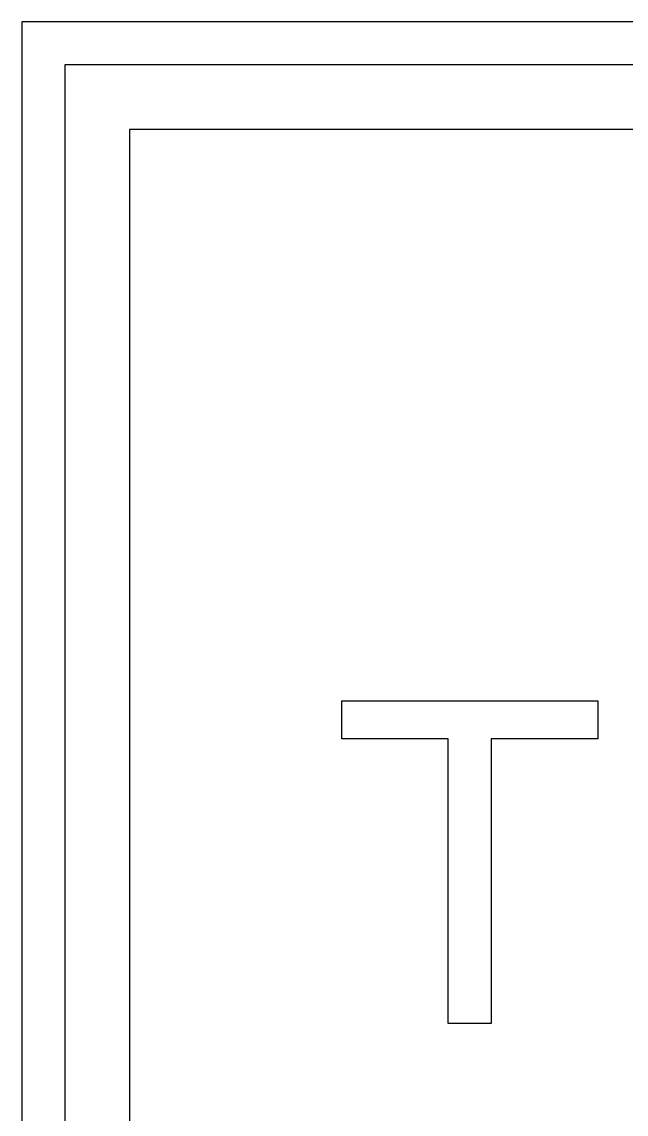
# Model space of a CAD drawing. Extents: x -140 to 139, y -60 to 60.
# Drawn here: x -35.15 to -29.54, y 32 to 42.15 of the extents above; entities that cross this region are included whole.
import ezdxf

# ---------------------------------------------------------------- set-up
doc = ezdxf.new("R2010")
doc.units = 0
doc.layers.add('ENGRAVE', color=5, linetype='Continuous')

msp = doc.modelspace()

# ---------------------------------------------------------------- linework, layer by layer
at = {"layer": 'ENGRAVE', "color": 5}
for points in [[(-14.85, 42.15), (-35.15, 42.15), (-35.15, 21.85), (-14.85, 21.85), (-14.85, 42.15)], [(-15.25, 41.75), (-34.75, 41.75), (-34.75, 22.25), (-15.25, 22.25), (-15.25, 41.75)]]:
    msp.add_lwpolyline(points, close=True, dxfattribs=at)
for points in [[(-15.85, 41.15), (-34.15, 41.15)], [(-34.15, 41.15), (-34.15, 22.85)], [(-32.18, 35.487), (-32.18, 35.841)], [(-32.18, 35.841), (-29.802, 35.841)], [(-29.802, 35.841), (-29.802, 35.487)], [(-31.191, 35.487), (-32.18, 35.487)], [(-31.191, 32.841), (-31.191, 35.487)], [(-29.802, 35.487), (-30.794, 35.487)], [(-30.794, 35.487), (-30.794, 32.841)], [(-30.794, 32.841), (-31.191, 32.841)]]:
    msp.add_lwpolyline(points, dxfattribs=at)

doc.saveas('drawing.dxf')
